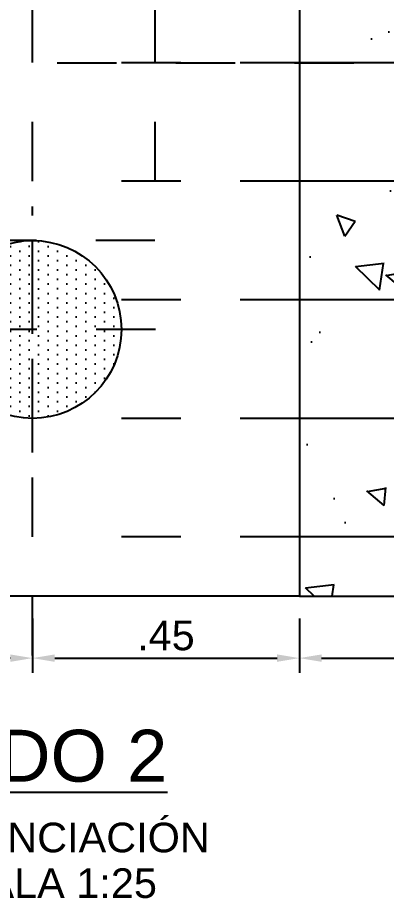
# Model space of a CAD drawing. Header units: millimetres. Extents: x 569 to 667, y -103 to 12.
# Drawn here: x 615.52 to 616.142, y -94.243 to -92.757 of the extents above; entities that cross this region are included whole.
import ezdxf
from ezdxf.enums import TextEntityAlignment as Align

# ---------------------------------------------------------------- set-up
doc = ezdxf.new("R2010")
doc.units = ezdxf.units.MM
doc.header["$LTSCALE"] = 0.0003
doc.header["$PDMODE"] = 2
doc.header["$PDSIZE"] = -3
doc.linetypes.add('DASHDOT', pattern=[1, 0.5, -0.25, 0, -0.25])
doc.linetypes.add('HIDDEN', pattern=[9.525, 6.35, -3.175])
for name, color, linetype in [('EE-EJES', 8, 'DASHDOT'), ('EE-PILOTE', 3, 'Continuous'), ('EE-TEXTO 1', 4, 'Continuous'), ('EE-TEXTO 2', 2, 'Continuous'), ('RE-DADO', 130, 'Continuous'), ('RE-PROYECCION', 252, 'HIDDEN'), ('RE-SOMBRAS', 254, 'Continuous'), ('SIM-ACHURADO', 8, 'Continuous'), ('SIM-CONCRETO', 4, 'Continuous'), ('SIM-COTAS', 1, 'Continuous'), ('SIM-OCULTAS', 8, 'HIDDEN'), ('SIM-REFUERZO', 6, 'Continuous')]:
    doc.layers.add(name, color=color, linetype=linetype)
doc.styles.add('ARIAL EE', font='arial.ttf')
doc.dimstyles.new('RE - STANDAR', dxfattribs={"dimtxt": 0.002, "dimasz": 0.0015, "dimexe": 0.001, "dimexo": 0.0015, "dimgap": 0.0005, "dimtad": 1, "dimzin": 4, "dimdsep": 46, "dimtxsty": 'ARIAL EE', "dimcen": 0, "dimclrd": 1, "dimclre": 1, "dimclrt": 2, "dimadec": 0, "dimazin": 0, "dimtfac": 1, "dimtix": 1, "dimtofl": 0, "dimtmove": 1, "dimatfit": 2, "dimfxl": 0.0015, "dimtolj": 1, "dimtzin": 4, "dimlwd": -1, "dimlwe": -1, "dimarcsym": 2})

# ---------------------------------------------------------------- blocks, each defined once
blk = doc.blocks.new('TÍTULO')
at = {"layer": 'EE-TEXTO 1', "style": 'ARIAL EE'}
blk.add_attdef('%%UVISTAENPLANTA', text='', height=3.5, dxfattribs=at).set_placement((-0.542, 3.499), align=Align.CENTER)
at = {"layer": 'EE-TEXTO 2', "style": 'ARIAL EE'}
for tag, p in [('SUBTITULO', (-0.765, -1.271)), ('ESCALA1:100', (-0.318, -5.146))]:
    blk.add_attdef(tag, text='', height=2, dxfattribs=at).set_placement(p, align=Align.CENTER)
blk = doc.blocks.new('DADO 2.')
at = {"layer": 'RE-SOMBRAS'}
h = blk.add_hatch(dxfattribs=at)
h.set_pattern_fill('DOTS', color=256, scale=0.01)
h.set_pattern_definition([(0, (-3.227174, -4.161535), (0.0079375, 0.015875), [0, -0.015875])])
h.paths.add_polyline_path([(925635.311, 75011.74, 0.414214), (925635.161, 75011.59), (925635.311, 75011.59)])
h.paths.add_polyline_path([(925635.311, 75011.74), (925635.311, 75011.59), (925635.461, 75011.59, 0.414214)])
h.paths.add_polyline_path([(925635.461, 75011.59), (925635.311, 75011.59), (925635.311, 75011.44, 0.414214)])
h.paths.add_polyline_path([(925635.311, 75011.59), (925635.161, 75011.59, 0.414214), (925635.311, 75011.44)])
at = {"layer": 'EE-EJES'}
for p, q in [((925635.761, 75012.1481), (925635.761, 75011.0188)), ((925635.311, 75011.3826), (925635.311, 75011.7975)), ((925634.7612, 75011.59), (925636.7545, 75011.59)), ((925635.1035, 75011.59), (925635.5184, 75011.59))]:
    blk.add_line(p, q, dxfattribs=at)
at = {"layer": 'EE-PILOTE', "ltscale": 2.5}
blk.add_circle((925635.311, 75011.59), 0.15, dxfattribs=at)
at = {"layer": 'RE-DADO'}
for p, q in [((925634.861, 75011.14), (925634.861, 75012.04)), ((925636.661, 75011.14), (925634.861, 75011.14))]:
    blk.add_line(p, q, dxfattribs=at)
blk = doc.blocks.new('*D78')
at = {"layer": 'DEFPOINTS', "color": 0, "transparency": 16777216}
for p in [(615.5451, -93.7334), (615.9951, -93.7334), (615.9951, -93.8378)]:
    blk.add_point(p, dxfattribs=at)
at = {"layer": 'SIM-COTAS', "color": 1, "transparency": 16777216}
for p, q in [((615.5451, -93.7709), (615.5451, -93.8628)), ((615.9951, -93.7709), (615.9951, -93.8628)), ((615.5826, -93.8378), (615.9576, -93.8378))]:
    blk.add_line(p, q, dxfattribs=at)
for points in [[(615.5826, -93.8316), (615.5826, -93.8441), (615.5451, -93.8378)], [(615.9576, -93.8316), (615.9576, -93.8441), (615.9951, -93.8378)]]:
    blk.add_solid(points, dxfattribs=at)
at = {"layer": 'SIM-COTAS', "color": 2, "transparency": 16777216, "insert": (615.7701, -93.7999), "char_height": 0.05, "attachment_point": 5, "style": 'ARIAL EE'}
blk.add_mtext('\\A1;.45', dxfattribs=at)
blk = doc.blocks.new('*D80')
at = {"layer": 'DEFPOINTS', "color": 0, "transparency": 16777216}
for p in [(615.9951, -93.7334), (616.4451, -93.7334), (616.4451, -93.8378)]:
    blk.add_point(p, dxfattribs=at)
at = {"layer": 'SIM-COTAS', "color": 1, "transparency": 16777216}
for p, q in [((615.9951, -93.7709), (615.9951, -93.8628)), ((616.4451, -93.7709), (616.4451, -93.8628)), ((616.0326, -93.8378), (616.4076, -93.8378))]:
    blk.add_line(p, q, dxfattribs=at)
for points in [[(616.0326, -93.8316), (616.0326, -93.8441), (615.9951, -93.8378)], [(616.4076, -93.8316), (616.4076, -93.8441), (616.4451, -93.8378)]]:
    blk.add_solid(points, dxfattribs=at)
at = {"layer": 'SIM-COTAS', "color": 2, "transparency": 16777216, "insert": (616.2201, -93.7999), "char_height": 0.05, "attachment_point": 5, "style": 'ARIAL EE'}
blk.add_mtext('\\A1;.45', dxfattribs=at)
blk = doc.blocks.new('*D83')
at = {"layer": 'DEFPOINTS', "color": 0, "transparency": 16777216}
for p in [(615.0951, -93.7334), (615.5451, -93.7334), (615.0951, -93.8378)]:
    blk.add_point(p, dxfattribs=at)
at = {"layer": 'SIM-COTAS', "color": 1, "transparency": 16777216}
for p, q in [((615.0951, -93.7709), (615.0951, -93.8628)), ((615.5451, -93.7709), (615.5451, -93.8628)), ((615.5076, -93.8378), (615.1326, -93.8378))]:
    blk.add_line(p, q, dxfattribs=at)
for points in [[(615.1326, -93.8316), (615.1326, -93.8441), (615.0951, -93.8378)], [(615.5076, -93.8316), (615.5076, -93.8441), (615.5451, -93.8378)]]:
    blk.add_solid(points, dxfattribs=at)
at = {"layer": 'SIM-COTAS', "color": 2, "transparency": 16777216, "insert": (615.3201, -93.7999), "char_height": 0.05, "attachment_point": 5, "style": 'ARIAL EE'}
blk.add_mtext('\\A1;.45', dxfattribs=at)

msp = doc.modelspace()

# ---------------------------------------------------------------- hatches: boundary and pattern name
at = {"layer": 'SIM-ACHURADO', "transparency": 33554687}
h = msp.add_hatch(dxfattribs=at)
h.set_pattern_fill('AR-CONC', color=256, scale=0.002, angle=90)
h.set_pattern_definition([(140, (523.44826, -706.12847), (0.03187817, 0.36436934), [0.0381, -0.4191]), (85, (523.44826, -706.12847), (-0.3821137, -0.07048684), [0.03048, -0.33528117]), (190.451445, (523.4509, -706.0981), (-0.3502355, 0.2938825), [0.03238002, -0.3561805]), (136.1842, (523.34666, -706.12847), (0.08408466, 0.54215808), [0.05715, -0.62865]), (186.63556, (523.35367, -706.0833), (-0.49485225, 0.47480827), [0.04857005, -0.5342712]), (81.18415, (523.34666, -706.12847), (-0.49485225, 0.47480827), [0.04571993, -0.50291946]), (111, (523.37206, -706.07767), (0.2045304, 0.30322878), [0.0381, -0.4191]), (56, (523.37206, -706.07767), (-0.36837593, 0.12360406), [0.03048, -0.33528]), (161.451445, (523.3891, -706.0524), (-0.16384554, 0.42683284), [0.03238002, -0.35617988]), (127.5, (523.44826, -706.12847), (-0.169110078, 0.006177207), [0, -0.331216, 0, -0.34036, 0, -0.33655]), (97.5, (523.44826, -706.12847), (-0.20036115, 0.133639325), [0, -0.194056, 0, -0.323596, 0, -0.12827]), (57.5, (523.44826, -706.24175), (0.011457488, 0.27118119), [0, -0.127, 0, -0.39624, 0, -0.52578]), (47.5, (523.44826, -706.29255), (-0.05085298, 0.29625836), [0, -0.1651, 0, -0.263144, 0, -0.37338])])
h.paths.add_polyline_path([(615.0951, -93.7334), (614.1951, -93.7334), (614.1951, -91.9334), (615.0951, -91.9334)])
h.paths.add_polyline_path([(615.9951, -93.7334), (616.8951, -93.7334), (616.8951, -91.9334), (615.9951, -91.9334)])

# ---------------------------------------------------------------- linework, layer by layer
at = {"layer": 'RE-PROYECCION', "transparency": 33554687}
msp.add_lwpolyline([(615.3517, -93.1334), (615.3517, -92.5334), (615.7517, -92.5334), (615.7517, -93.1334)], close=True, dxfattribs=at)
at = {"layer": 'SIM-CONCRETO', "color": 7, "transparency": 33554687}
msp.add_lwpolyline([(615.9951, -93.7334), (616.8951, -93.7334), (616.8951, -91.9334), (615.9951, -91.9334)], close=True, dxfattribs=at)
at = {"layer": 'SIM-OCULTAS', "transparency": 33554687}
for p, q in [((615.9951, -92.8334), (615.5951, -92.8334)), ((615.9951, -93.0334), (615.5951, -93.0334)), ((615.9951, -93.2334), (615.5951, -93.2334)), ((615.9951, -93.4334), (615.5951, -93.4334)), ((615.9951, -93.6334), (615.5951, -93.6334))]:
    msp.add_line(p, q, dxfattribs=at)
at = {"layer": 'SIM-REFUERZO', "transparency": 33554687}
for p, q in [((616.8451, -92.8334), (615.9951, -92.8334)), ((616.8451, -93.0334), (615.9951, -93.0334)), ((616.8451, -93.2334), (615.9951, -93.2334)), ((616.8451, -93.4334), (615.9951, -93.4334)), ((616.8451, -93.6334), (615.9951, -93.6334))]:
    msp.add_line(p, q, dxfattribs=at)

# ---------------------------------------------------------------- block references
at = {"transparency": 33554687, "rotation": 90}
msp.add_blockref('DADO 2.', (75627.1351, -925728.5944), dxfattribs=at)
at = {"layer": 'EE-TEXTO 1', "transparency": 33554687}
ref = msp.add_blockref('TÍTULO', (615.5586, -94.1337), dxfattribs=dict(at, xscale=0.025, yscale=0.025, zscale=0.025))
ref.add_attrib('ESCALA1:100', 'ESCALA 1:25', dxfattribs={"layer": 'EE-TEXTO 2', "height": 0.05, "style": 'ARIAL EE'}).set_placement((615.5395, -94.2424), align=Align.CENTER)
ref.add_attrib('SUBTITULO', 'REPOTENCIACIÓN ', dxfattribs={"layer": 'EE-TEXTO 2', "height": 0.05, "style": 'ARIAL EE'}).set_placement((615.5395, -94.1654), align=Align.CENTER)
ref.add_attrib('%%UVISTAENPLANTA', '%%UDADO 2', dxfattribs={"height": 0.0875, "style": 'ARIAL EE'}).set_placement((615.5451, -94.0462), align=Align.CENTER)

# ---------------------------------------------------------------- dimensions: what is measured, and where the dimension line sits
at = {"layer": 'SIM-COTAS', "color": 3, "transparency": 33554687}
dim = msp.add_linear_dim(base=(615.0951, -93.8378), p1=(615.5451, -93.7334), p2=(615.0951, -93.7334), dimstyle='RE - STANDAR', dxfattribs=at)
dim.commit()
dim.dimension.update_dxf_attribs({"geometry": '*D83', "text_midpoint": (615.3201, -93.7999)})
for base, p1, p2, picture, middle in [((615.9951, -93.8378), (615.5451, -93.7334), (615.9951, -93.7334), '*D78', (615.7701, -93.7999)), ((616.4451, -93.8378), (615.9951, -93.7334), (616.4451, -93.7334), '*D80', (616.2201, -93.7999))]:
    dim = msp.add_linear_dim(base=base, p1=p1, p2=p2, angle=180, dimstyle='RE - STANDAR', dxfattribs=at)
    dim.commit()
    dim.dimension.update_dxf_attribs({"geometry": picture, "text_midpoint": middle})

doc.saveas('drawing.dxf')
